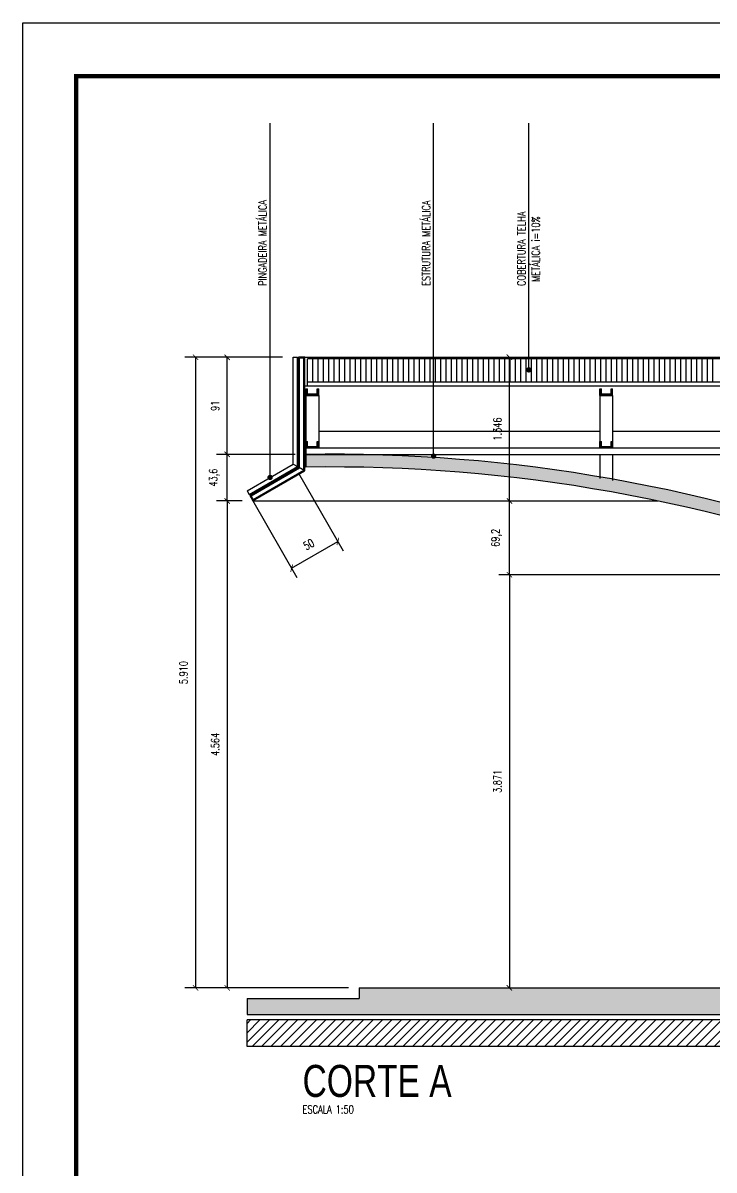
# Model space of a CAD drawing. Extents: x 231.8 to 328.5, y 64.7 to 125.7.
# Drawn here: x 280.5 to 286.98, y 82.44 to 93.19 of the extents above; entities that cross this region are included whole.
import ezdxf

# ---------------------------------------------------------------- set-up
doc = ezdxf.new("R2010")
doc.units = 0
doc.header["$LTSCALE"] = 0.1
doc.header["$MEASUREMENT"] = 0
doc.header["$PDMODE"] = 3
doc.layers.get('0').update_dxf_attribs({"linetype": 'CONTINUOUS'})
doc.layers.get('DEFPOINTS').update_dxf_attribs({"linetype": 'CONTINUOUS'})
for name, color, linetype in [('ATERRO', 250, 'CONTINUOUS'), ('CALHA', 1, 'CONTINUOUS'), ('COBERTURA', 1, 'CONTINUOUS'), ('CONTRAPISO', 64, 'CONTINUOUS'), ('CONTRAPISO1', 7, 'CONTINUOUS'), ('COTAS', 1, 'CONTINUOUS'), ('ESTRUTURA_METÁLICA', 250, 'CONTINUOUS'), ('INDIC', 1, 'CONTINUOUS'), ('PISO', 250, 'CONTINUOUS'), ('PRANCHA', 15, 'CONTINUOUS'), ('TEXTO_AMBIENTE', 250, 'CONTINUOUS'), ('TEXTO_PISO_ÁREA', 1, 'CONTINUOUS')]:
    doc.layers.add(name, color=color, linetype=linetype)
doc.styles.add('STYLE1', font='romans.shx', dxfattribs={"width": 0.75, "height": 0.075})
doc.styles.add('STYLE3', font='arial.ttf', dxfattribs={"width": 0.75, "height": 0.2})
doc.dimstyles.get("Standard").update_dxf_attribs({"dimtxt": 0.18, "dimasz": 0.18, "dimexe": 0.18, "dimexo": 0.0625, "dimgap": 0.09, "dimtad": 0, "dimtih": 1, "dimtoh": 1, "dimdec": 4, "dimzin": 0, "dimdsep": 46, "dimtxsty": 'Standard', "dimcen": 0.09, "dimadec": 0, "dimazin": 0, "dimtfac": 1, "dimtdec": 4, "dimtofl": 0, "dimtmove": 0, "dimatfit": 3, "dimfxl": 1, "dimtolj": 1, "dimtzin": 0, "dimarcsym": 0})

# ---------------------------------------------------------------- blocks, each defined once
blk = doc.blocks.new('_ARCHTICK')
at = {"color": 0, "linetype": 'ByBlock', "const_width": 0.15}
blk.add_lwpolyline([(-0.5, -0.5), (0.5, 0.5)], dxfattribs=at)
blk = doc.blocks.new('*D196')
at = {"color": 1, "linetype": 'ByBlock'}
for p, q in [((282.8364198995523, 90.06081035262308), (282.0205398108507, 90.06081035262308)), ((282.1205398108507, 90.06081035262308), (282.1205398108507, 84.15081035262688)), ((283.5564198995581, 84.15081035262688), (282.0205398108507, 84.15081035262688))]:
    blk.add_line(p, q, dxfattribs=at)
at = {"layer": 'DEFPOINTS', "color": 0, "linetype": 'ByBlock'}
for p in [(282.9364198995523, 90.06081035262308), (282.1205398108507, 84.15081035262688), (283.6564198995582, 84.15081035262688)]:
    blk.add_point(p, dxfattribs=at)
at = {"color": 1, "linetype": 'ByBlock', "xscale": 0.05, "yscale": 0.05, "zscale": 0.05}
for p, rotation in [((282.1205398108507, 90.06081035262308), 90), ((282.1205398108507, 84.15081035262688), 270)]:
    blk.add_blockref('_ARCHTICK', p, dxfattribs=dict(at, rotation=rotation))
at = {"color": 60, "linetype": 'ByBlock', "insert": (282.0080398108507, 87.10581035262497), "char_height": 0.075, "attachment_point": 5, "rotation": 90, "style": 'STYLE1'}
blk.add_mtext('\\A1;5.910', dxfattribs=at)
blk = doc.blocks.new('*D195')
at = {"color": 1, "linetype": 'ByBlock'}
for p, q in [((282.5368825480906, 104.2337121054814), (282.3173451966231, 104.2337121054814)), ((282.4173451966232, 103.7973024910367), (282.4173451966232, 104.2337121054814)), ((282.4584071976651, 103.7973024910367), (282.3173451966231, 103.7973024910367))]:
    blk.add_line(p, q, dxfattribs=at)
at = {"layer": 'DEFPOINTS', "color": 0, "linetype": 'ByBlock'}
for p in [(282.4173451966232, 104.2337121054814), (282.6368825480906, 104.2337121054814), (282.5584071976651, 103.7973024910367)]:
    blk.add_point(p, dxfattribs=at)
at = {"color": 1, "linetype": 'ByBlock', "xscale": 0.05, "yscale": 0.05, "zscale": 0.05}
for p, rotation in [((282.4173451966232, 104.2337121054814), 90), ((282.4173451966232, 103.7973024910367), 270)]:
    blk.add_blockref('_ARCHTICK', p, dxfattribs=dict(at, rotation=rotation))
at = {"color": 60, "linetype": 'ByBlock', "insert": (282.2977023394803, 104.0155072982591), "char_height": 0.075, "attachment_point": 5, "rotation": 90, "style": 'STYLE1'}
blk.add_mtext('\\A1;43,6', dxfattribs=at)
blk = doc.blocks.new('*D194')
at = {"color": 1, "linetype": 'ByBlock'}
for p, q in [((282.9364198995584, 90.0608103526231), (282.3173451966178, 90.0608103526231)), ((282.4173451966178, 89.15081035262688), (282.4173451966178, 90.0608103526231)), ((283.0564198998042, 89.15081035262688), (282.3173451966178, 89.15081035262688))]:
    blk.add_line(p, q, dxfattribs=at)
at = {"layer": 'DEFPOINTS', "color": 0, "linetype": 'ByBlock'}
for p in [(282.4173451966178, 90.0608103526231), (283.0364198995584, 90.0608103526231), (283.1564198998042, 89.15081035262688)]:
    blk.add_point(p, dxfattribs=at)
at = {"color": 1, "linetype": 'ByBlock', "xscale": 0.05, "yscale": 0.05, "zscale": 0.05}
for p, rotation in [((282.4173451966178, 90.0608103526231), 90), ((282.4173451966178, 89.15081035262688), 270)]:
    blk.add_blockref('_ARCHTICK', p, dxfattribs=dict(at, rotation=rotation))
at = {"color": 60, "linetype": 'ByBlock', "insert": (282.3048451966178, 89.60581035262499), "char_height": 0.075, "attachment_point": 5, "rotation": 90, "style": 'STYLE1'}
blk.add_mtext('\\A1;91', dxfattribs=at)
blk = doc.blocks.new('*D197')
at = {"color": 1, "linetype": 'ByBlock'}
for p, q in [((282.5584071976658, 88.71440073817834), (282.3173451966178, 88.71440073817834)), ((282.4173451966178, 88.71440073817834), (282.4173451966178, 84.15081035262688)), ((282.5584071976658, 84.15081035262688), (282.3173451966178, 84.15081035262688))]:
    blk.add_line(p, q, dxfattribs=at)
at = {"layer": 'DEFPOINTS', "color": 0, "linetype": 'ByBlock'}
for p in [(282.6584071976658, 88.71440073817834), (282.4173451966178, 84.15081035262688), (282.6584071976658, 84.15081035262688)]:
    blk.add_point(p, dxfattribs=at)
at = {"color": 1, "linetype": 'ByBlock', "xscale": 0.05, "yscale": 0.05, "zscale": 0.05}
for p, rotation in [((282.4173451966178, 88.71440073817834), 90), ((282.4173451966178, 84.15081035262688), 270)]:
    blk.add_blockref('_ARCHTICK', p, dxfattribs=dict(at, rotation=rotation))
at = {"color": 60, "linetype": 'ByBlock', "insert": (282.3048451966178, 86.43260554540261), "char_height": 0.075, "attachment_point": 5, "rotation": 90, "style": 'STYLE1'}
blk.add_mtext('\\A1;4.564', dxfattribs=at)
blk = doc.blocks.new('*D198')
at = {"color": 1, "linetype": 'ByBlock'}
for p, q in [((288.6864198995581, 88.02217440926124), (284.963445198576, 88.02217440926124)), ((285.063445198576, 88.02217440926124), (285.063445198576, 84.15081035262688))]:
    blk.add_line(p, q, dxfattribs=at)
at = {"layer": 'DEFPOINTS', "color": 0, "linetype": 'ByBlock'}
for p in [(288.7864198995582, 88.02217440926124), (285.063445198576, 84.15081035262688), (285.063445198576, 84.15081035262688)]:
    blk.add_point(p, dxfattribs=at)
at = {"color": 1, "linetype": 'ByBlock', "xscale": 0.05, "yscale": 0.05, "zscale": 0.05}
for p, rotation in [((285.063445198576, 88.02217440926124), 90), ((285.063445198576, 84.15081035262688), 270)]:
    blk.add_blockref('_ARCHTICK', p, dxfattribs=dict(at, rotation=rotation))
at = {"color": 60, "linetype": 'ByBlock', "insert": (284.950945198576, 86.08649238094405), "char_height": 0.075, "attachment_point": 5, "rotation": 90, "style": 'STYLE1'}
blk.add_mtext('\\A1;3.871', dxfattribs=at)
blk = doc.blocks.new('*D199')
at = {"color": 1, "linetype": 'ByBlock'}
blk.add_line((285.063445198576, 88.02217440926124), (285.063445198576, 88.71440073817834), dxfattribs=at)
at = {"layer": 'DEFPOINTS', "color": 0, "linetype": 'ByBlock'}
for p in [(285.063445198576, 88.71440073817834), (285.063445198576, 88.71440073817834), (285.063445198576, 88.02217440926124)]:
    blk.add_point(p, dxfattribs=at)
at = {"color": 1, "linetype": 'ByBlock', "xscale": 0.05, "yscale": 0.05, "zscale": 0.05}
for p, rotation in [((285.063445198576, 88.71440073817834), 90), ((285.063445198576, 88.02217440926124), 270)]:
    blk.add_blockref('_ARCHTICK', p, dxfattribs=dict(at, rotation=rotation))
at = {"color": 60, "linetype": 'ByBlock', "insert": (284.9438023414331, 88.3682875737198), "char_height": 0.075, "attachment_point": 5, "rotation": 90, "style": 'STYLE1'}
blk.add_mtext('\\A1;69,2', dxfattribs=at)
blk = doc.blocks.new('*D200')
at = {"color": 1, "linetype": 'ByBlock'}
blk.add_line((285.063445198576, 88.71440073817834), (285.063445198576, 90.06081035262308), dxfattribs=at)
at = {"layer": 'DEFPOINTS', "color": 0, "linetype": 'ByBlock'}
for p in [(285.063445198576, 90.06081035262308), (285.063445198576, 90.06081035262308), (285.063445198576, 88.71440073817834)]:
    blk.add_point(p, dxfattribs=at)
at = {"color": 1, "linetype": 'ByBlock', "xscale": 0.05, "yscale": 0.05, "zscale": 0.05}
for p, rotation in [((285.063445198576, 90.06081035262308), 90), ((285.063445198576, 88.71440073817834), 270)]:
    blk.add_blockref('_ARCHTICK', p, dxfattribs=dict(at, rotation=rotation))
at = {"color": 60, "linetype": 'ByBlock', "insert": (284.950945198576, 89.38760554540072), "char_height": 0.075, "attachment_point": 5, "rotation": 90, "style": 'STYLE1'}
blk.add_mtext('\\A1;1.346', dxfattribs=at)
blk = doc.blocks.new('*D214')
at = {"color": 1, "linetype": 'ByBlock'}
for p, q in [((283.0864198995581, 88.97306099221618), (283.5051070943559, 88.24787349834779)), ((282.6534071976658, 88.7230609922162), (283.0720943924636, 87.99787349834781)), ((283.0220943924636, 88.08447603872627), (283.4551070943559, 88.33447603872624))]:
    blk.add_line(p, q, dxfattribs=at)
at = {"layer": 'DEFPOINTS', "color": 0, "linetype": 'ByBlock'}
for p in [(283.0364198995581, 89.05966353259463), (282.6034071976658, 88.80966353259464), (283.4551070943559, 88.33447603872624)]:
    blk.add_point(p, dxfattribs=at)
at = {"color": 1, "linetype": 'ByBlock', "xscale": 0.05, "yscale": 0.05, "zscale": 0.05}
for p, rotation in [((283.4551070943559, 88.33447603872624), 29.99999999999403), ((283.0220943924636, 88.08447603872627), 209.999999999994)]:
    blk.add_blockref('_ARCHTICK', p, dxfattribs=dict(at, rotation=rotation))
at = {"color": 60, "linetype": 'ByBlock', "insert": (283.1823507434098, 88.30690389665202), "char_height": 0.075, "attachment_point": 5, "rotation": 29.99999999999404, "style": 'STYLE1'}
blk.add_mtext('\\A1;50', dxfattribs=at)

msp = doc.modelspace()

# ---------------------------------------------------------------- hatches: boundary and pattern name
at = {"layer": 'ATERRO'}
h = msp.add_hatch(dxfattribs=at)
h.set_pattern_fill('ANSI31', color=256, scale=0.5, style=0)
h.set_pattern_definition([(45, (0, 0), (-0.04419417382415922, 0.04419417382415922), [])])
h.paths.add_polyline_path([(308.0617266940718, 83.85081035262671), (282.6034071976659, 83.85081035262705), (282.6034071976659, 83.60081035262705), (308.002934392641, 83.60081035262671)])
at = {"layer": 'CONTRAPISO1'}
h = msp.add_hatch(dxfattribs=at)
h.set_pattern_fill('AR-CONC', color=256, scale=0.02, style=0)
h.set_pattern_definition([(50, (0, 0), (0.1434520365201507, -0.01255042699651902), [0.015, -0.165]), (355, (0, 0), (-0.0277502667226, 0.1504384267400024), [0.012, -0.132]), (100.4514, (0.011954336, -0.001045868), (0.1157018763428043, 0.1378879084121907), [0.012748038, -0.1402284224]), (46.18420000000001, (0, 0.04), (0.2134482097251289, -0.03310380286580362), [0.0225, -0.2475]), (96.6356, (0.017787349, 0.0372413386), (0.1869325411097407, 0.1948235741800884), [0.0191220576, -0.2103426]), (351.1842, (0, 0.04), (0.1869323890267254, 0.1948237201850649), [0.018, -0.198]), (21, (0.02, 0.03), (0.1193814104236923, -0.08052377813306777), [0.015, -0.165]), (326.0000000000001, (0.02, 0.03), (0.04866306638431635, 0.1450300090093706), [0.012, -0.132]), (71.4514, (0.0299484466, 0.0232896788), (0.168044525716298, 0.06450609934199047), [0.012748038, -0.1402284224]), (37.50000000000001, (0, 0), (0.002431971063458134, 0.0665787707662623), [0, -0.1304, 0, -0.134, 0, -0.1325]), (7.499999999999999, (0, 0), (0.05261390748842972, 0.07888234237647206), [0, -0.0764, 0, -0.1274, 0, -0.0505]), (327.5, (-0.0446, 0), (0.1067644872344818, -0.00451097434687596), [0, -0.05, 0, -0.156, 0, -0.207]), (317.5, (-0.0646, 0), (0.1166372338684772, 0.02002099646646353), [0, -0.065, 0, -0.1036, 0, -0.147])])
h.paths.add_polyline_path([(308.1322774557886, 84.15081035262686), (283.6564198995582, 84.15081035262688), (283.6564198995582, 84.05081035262685), (282.6034071976659, 84.05081035262684), (282.6034071976659, 83.90081035262705), (308.073485154358, 83.90081035262705)])
at = {"layer": 'ESTRUTURA_METÁLICA'}
h = msp.add_hatch(color=256, dxfattribs=at)
h.paths.add_polyline_path([(283.0964198995583, 90.05081035262307), (283.1364198995582, 90.05081035262306), (283.1364198995582, 89.00192850567565), (283.1464198995581, 88.99615500298377), (283.1464198995583, 90.06081035262308), (283.0864198995583, 90.06081035262308), (283.0864198995582, 89.03079601913511), (283.0964198995581, 89.02502251644323)])
h.paths.add_polyline_path([(283.0964198995581, 89.02502251644324), (283.0864198995581, 89.03079601913514), (282.6284071976659, 88.7663622624054), (282.6584071976658, 88.71440073817836), (283.1464198995581, 88.99615500298377), (283.1364198995581, 89.00192850567566), (282.6620674517036, 88.72806099221613), (282.6420674517037, 88.76270200836753)])
for points in [[(283.1564198995588, 89.76350714826386), (283.1714198995588, 89.76350714826383), (283.1714198995588, 89.71820789453712), (283.2614198995588, 89.7182078945372), (283.2614198995588, 89.76350714826386), (283.2764198995588, 89.76350714826388), (283.2764198995588, 89.70320789453719), (283.1564198995587, 89.70320789453716)], [(285.9114198995583, 89.76350714826383), (285.9264198995582, 89.7635071482638), (285.9264198995583, 89.71820789453709), (286.0164198995582, 89.71820789453717), (286.0164198995582, 89.76350714826383), (286.0314198995583, 89.76350714826386), (286.0314198995583, 89.70320789453716), (285.9114198995582, 89.70320789453713)], [(283.1564198995588, 89.27110960634981), (283.1714198995588, 89.27110960634978), (283.1714198995588, 89.22581035262307), (283.2614198995588, 89.22581035262316), (283.2614198995588, 89.27110960634981), (283.2764198995588, 89.27110960634984), (283.2764198995588, 89.21081035262314), (283.1564198995587, 89.21081035262311)], [(285.9114198995583, 89.27110960634981), (285.9264198995582, 89.27110960634978), (285.9264198995583, 89.22581035262307), (286.0164198995582, 89.22581035262316), (286.0164198995582, 89.27110960634981), (286.0314198995583, 89.27110960634984), (286.0314198995583, 89.21081035262314), (285.9114198995582, 89.21081035262311)], [(283.619634141387, 89.15081035262686), (283.1564198995582, 89.15081035262686), (283.1564198995582, 89.03079601913512, -0.09669370616896839), (288.7864198995582, 88.02217440926128), (288.7864198995582, 88.14217440926498), (288.7864198995582, 88.15081035262314, 0.08812032052902802)]]:
    msp.add_hatch(color=256, dxfattribs=at).paths.add_polyline_path(points)

# ---------------------------------------------------------------- linework, layer by layer
at = {"layer": 'ATERRO'}
for p, q in [((282.6034071976659, 83.60081035262705), (282.6034071976659, 83.85081035262705)), ((308.0617266940717, 83.8508103526267), (282.6034071976659, 83.85081035262705)), ((308.002934392641, 83.60081035262671), (282.6034071976659, 83.60081035262705))]:
    msp.add_line(p, q, dxfattribs=at)
at = {"layer": 'CALHA'}
for p, q in [((285.9114198995582, 89.3648352904336), (283.2764198995588, 89.36483529043359)), ((289.2264198995582, 89.3648352904336), (286.0314198995582, 89.3648352904336))]:
    msp.add_line(p, q, dxfattribs=at)
at = {"layer": 'COBERTURA'}
for p, q in [((283.0364198995584, 90.0608103526231), (283.0764198995583, 90.06081035262308)), ((283.0364198995582, 89.05966353259464), (283.0364198995584, 90.0608103526231)), ((283.0764198995581, 89.03656952182705), (283.0764198995583, 90.06081035262308)), ((283.1714198995583, 89.78863183735696), (283.1714198995584, 90.04513454422231)), ((309.5184409941994, 90.04513454422238), (283.1714198995584, 90.04513454422231)), ((283.2214198995583, 89.82883133984144), (283.2214198995583, 90.04513454422231)), ((283.2714198995583, 89.82883133984144), (283.2714198995584, 90.04513454422231)), ((283.3214198995584, 89.82883133984144), (283.3214198995584, 90.04513454422231)), ((283.3714198995584, 89.82883133984144), (283.3714198995584, 90.04513454422231)), ((283.4214198995584, 89.82883133984144), (283.4214198995584, 90.04513454422231)), ((283.4714198995584, 89.82883133984144), (283.4714198995584, 90.04513454422231)), ((283.5214198995584, 89.82883133984144), (283.5214198995584, 90.04513454422231)), ((283.5714198995584, 89.82883133984144), (283.5714198995585, 90.04513454422231)), ((283.6214198995584, 89.82883133984144), (283.6214198995584, 90.04513454422231)), ((283.6714198995584, 89.82883133984144), (283.6714198995585, 90.04513454422231)), ((283.7214198995584, 89.82883133984144), (283.7214198995584, 90.04513454422231)), ((283.7714198995585, 89.82883133984144), (283.7714198995585, 90.04513454422231)), ((283.8214198995585, 89.82883133984144), (283.8214198995585, 90.04513454422231)), ((283.8714198995585, 89.82883133984144), (283.8714198995585, 90.04513454422231)), ((283.9214198995585, 89.82883133984144), (283.9214198995585, 90.04513454422231)), ((283.9714198995584, 89.82883133984144), (283.9714198995586, 90.04513454422231)), ((284.0214198995585, 89.82883133984144), (284.0214198995585, 90.04513454422231)), ((284.0714198995585, 89.82883133984144), (284.0714198995586, 90.04513454422231)), ((284.1214198995585, 89.82883133984144), (284.1214198995585, 90.04513454422231)), ((284.1714198995585, 89.82883133984144), (284.1714198995586, 90.04513454422231)), ((284.2214198995586, 89.82883133984144), (284.2214198995586, 90.04513454422231)), ((284.2714198995586, 89.82883133984144), (284.2714198995586, 90.04513454422231)), ((284.3214198995586, 89.82883133984144), (284.3214198995586, 90.04513454422231)), ((284.3714198995585, 89.82883133984144), (284.3714198995586, 90.04513454422231)), ((284.4214198995586, 89.82883133984144), (284.4214198995586, 90.04513454422231)), ((284.4714198995586, 89.82883133984144), (284.4714198995587, 90.04513454422231)), ((284.5214198995586, 89.82883133984144), (284.5214198995586, 90.04513454422231)), ((284.5714198995586, 89.82883133984144), (284.5714198995587, 90.04513454422231)), ((284.6214198995586, 89.82883133984144), (284.6214198995586, 90.04513454422231)), ((284.6714198995587, 89.82883133984144), (284.6714198995587, 90.04513454422231)), ((284.7214198995587, 89.82883133984144), (284.7214198995587, 90.04513454422231)), ((284.7714198995586, 89.82883133984144), (284.7714198995587, 90.04513454422231)), ((284.8214198995587, 89.82883133984105), (284.8214198995587, 90.04513454422191)), ((284.8714198995586, 89.82883133984105), (284.8714198995587, 90.04513454422191)), ((284.9214198995587, 89.82883133984105), (284.9214198995587, 90.04513454422191)), ((284.9714198995587, 89.82883133984105), (284.9714198995587, 90.04513454422191)), ((285.0214198995587, 89.82883133984105), (285.0214198995587, 90.04513454422191)), ((285.0714198995587, 89.82883133984105), (285.0714198995587, 90.04513454422191)), ((285.1214198995588, 89.82883133984105), (285.1214198995588, 90.04513454422191)), ((285.1714198995587, 89.82883133984105), (285.1714198995588, 90.04513454422191)), ((285.2214198995588, 89.82883133984093), (285.2214198995588, 90.0451345442218)), ((285.2714198995587, 89.82883133984093), (285.2714198995588, 90.0451345442218)), ((285.3214198995588, 89.82883133984093), (285.3214198995588, 90.0451345442218)), ((285.3714198995588, 89.82883133984093), (285.3714198995588, 90.0451345442218)), ((285.4214198995588, 89.82883133984093), (285.4214198995588, 90.0451345442218)), ((285.4714198995588, 89.82883133984093), (285.4714198995588, 90.0451345442218)), ((285.5214198995589, 89.82883133984093), (285.5214198995589, 90.0451345442218)), ((285.5714198995588, 89.82883133984093), (285.5714198995589, 90.0451345442218)), ((285.6214198995588, 89.82883133984082), (285.6214198995589, 90.04513454422168)), ((285.6714198995588, 89.82883133984082), (285.6714198995588, 90.04513454422168)), ((285.7214198995588, 89.82883133984082), (285.7214198995589, 90.04513454422168)), ((285.7714198995589, 89.82883133984082), (285.7714198995589, 90.04513454422168)), ((285.8214198995588, 89.82883133984082), (285.8214198995589, 90.04513454422168)), ((285.8714198995589, 89.82883133984082), (285.8714198995589, 90.04513454422168)), ((285.9214198995589, 89.82883133984082), (285.9214198995589, 90.04513454422168)), ((285.9714198995589, 89.82883133984082), (285.9714198995589, 90.04513454422168)), ((286.0214198995589, 89.8288313398407), (286.021419899559, 90.04513454422157)), ((286.0714198995589, 89.8288313398407), (286.071419899559, 90.04513454422157)), ((286.121419899559, 89.8288313398407), (286.121419899559, 90.04513454422157)), ((286.171419899559, 89.8288313398407), (286.1714198995591, 90.04513454422157)), ((286.221419899559, 89.8288313398407), (286.221419899559, 90.04513454422157)), ((286.271419899559, 89.8288313398407), (286.2714198995591, 90.04513454422157)), ((286.321419899559, 89.8288313398407), (286.321419899559, 90.04513454422157)), ((286.371419899559, 89.8288313398407), (286.3714198995591, 90.04513454422157)), ((286.4214198995591, 89.8288313398407), (286.4214198995591, 90.04513454422157)), ((286.471419899559, 89.8288313398407), (286.4714198995591, 90.04513454422157)), ((286.5214198995591, 89.8288313398407), (286.5214198995591, 90.04513454422157)), ((286.5714198995591, 89.8288313398407), (286.5714198995591, 90.04513454422157)), ((286.6214198995591, 89.8288313398407), (286.6214198995591, 90.04513454422157)), ((286.6714198995591, 89.8288313398407), (286.6714198995592, 90.04513454422157)), ((286.7214198995591, 89.8288313398407), (286.7214198995591, 90.04513454422157)), ((286.7714198995591, 89.8288313398407), (286.7714198995592, 90.04513454422157)), ((286.8214198995591, 89.8288313398407), (286.8214198995591, 90.04513454422157)), ((286.8714198995591, 89.8288313398407), (286.8714198995592, 90.04513454422157)), ((286.9214198995592, 89.8288313398407), (286.9214198995592, 90.04513454422157)), ((286.9714198995592, 89.8288313398407), (286.9714198995592, 90.04513454422157)), ((283.1714198995583, 89.78863183735696), (283.1464198995583, 89.78863183735696)), ((309.4675731414297, 89.82883133984144), (283.1714198995583, 89.82883133984144)), ((309.45811945636, 89.78863183735693), (283.1714198995583, 89.78863183735696)), ((282.6034071976659, 88.80966353259467), (283.0364198995582, 89.05966353259464)), ((282.6234071976659, 88.77502251644329), (283.0764198995581, 89.03656952182705)), ((283.0364198995582, 89.05966353259464), (283.0764198995581, 89.03656952182705)), ((282.6034071976659, 88.80966353259467), (282.6234071976659, 88.77502251644329))]:
    msp.add_line(p, q, dxfattribs=at)
at = {"layer": 'CONTRAPISO'}
for p, q in [((283.6564198995582, 84.15081035262688), (283.6564198995582, 84.05081035262687)), ((283.6564198995582, 84.15081035262688), (308.1322774557885, 84.15081035262686)), ((282.6034071976659, 84.05081035262685), (282.6034071976659, 83.90081035262705)), ((282.6034071976659, 84.05081035262685), (283.6564198995582, 84.05081035262685)), ((282.6034071976659, 83.90081035262705), (308.0734851543579, 83.90081035262705))]:
    msp.add_line(p, q, dxfattribs=at)
at = {"layer": 'ESTRUTURA_METÁLICA'}
for p, q in [((283.1464198995583, 90.06081035262308), (309.52212746161, 90.06081035262311)), ((283.1564198995588, 89.70320789453716), (283.1564198995588, 89.76350714826386)), ((283.1564198995588, 89.76350714826386), (283.1714198995588, 89.76350714826386)), ((283.1714198995588, 89.71820789453714), (283.1714198995588, 89.76350714826386)), ((283.2614198995588, 89.76350714826383), (283.2764198995588, 89.76350714826386)), ((283.2614198995589, 89.71820789453717), (283.2614198995589, 89.76350714826386)), ((283.2764198995588, 89.70320789453716), (283.2764198995588, 89.76350714826386)), ((285.9114198995582, 89.76350714826383), (285.9264198995582, 89.76350714826383)), ((285.9114198995582, 89.70320789453713), (285.9114198995582, 89.76350714826383)), ((285.9264198995582, 89.71820789453712), (285.9264198995582, 89.76350714826383)), ((286.0164198995583, 89.71820789453714), (286.0164198995583, 89.76350714826383)), ((286.0164198995582, 89.7635071482638), (286.0314198995582, 89.76350714826383)), ((286.0314198995583, 89.70320789453713), (286.0314198995583, 89.76350714826383)), ((283.1564198995588, 89.70320789453716), (283.1564198995588, 89.21081035262311)), ((283.1564198995588, 89.70320789453716), (283.2764198995588, 89.70320789453719)), ((283.1714198995588, 89.71820789453714), (283.2614198995589, 89.71820789453717)), ((283.2764198995588, 89.70320789453716), (283.2764198995588, 89.21081035262311)), ((285.9114198995582, 89.70320789453713), (286.0314198995582, 89.70320789453716)), ((285.9114198995582, 89.70320789453713), (285.9114198995582, 89.21081035262314)), ((285.9264198995582, 89.71820789453712), (286.0164198995583, 89.71820789453714)), ((286.0314198995583, 89.70320789453713), (286.0314198995582, 89.21081035262314)), ((283.1564198995588, 89.21081035262311), (283.1564198995588, 89.27110960634981)), ((283.1564198995588, 89.27110960634981), (283.1714198995588, 89.27110960634981)), ((283.1714198995588, 89.2258103526231), (283.1714198995588, 89.27110960634981)), ((283.1714198995588, 89.2258103526231), (283.2614198995589, 89.22581035262313)), ((283.2614198995588, 89.27110960634978), (283.2764198995588, 89.27110960634981)), ((283.2614198995589, 89.22581035262313), (283.2614198995589, 89.27110960634981)), ((283.2764198995588, 89.21081035262311), (283.2764198995588, 89.27110960634981)), ((285.9114198995582, 89.27110960634981), (285.9264198995582, 89.27110960634981)), ((285.9114198995582, 89.21081035262311), (285.9114198995582, 89.27110960634981)), ((285.9264198995582, 89.2258103526231), (285.9264198995582, 89.27110960634981)), ((285.9264198995582, 89.2258103526231), (286.0164198995583, 89.22581035262313)), ((286.0164198995583, 89.22581035262313), (286.0164198995583, 89.27110960634981)), ((286.0164198995582, 89.27110960634978), (286.0314198995582, 89.27110960634981)), ((286.0314198995583, 89.21081035262311), (286.0314198995583, 89.27110960634981)), ((283.1564198995588, 89.21081035262311), (283.2764198995588, 89.21081035262314)), ((283.1564198995582, 89.21081035263065), (309.3222336367472, 89.21081035263063)), ((283.1564198995582, 89.21081035262686), (283.1564198995582, 89.15081035262686)), ((283.1564198995582, 89.15081035262686), (309.308123484403, 89.15081035262685)), ((285.9114198995582, 89.21081035262311), (286.0314198995582, 89.21081035262314)), ((285.9114198995583, 89.15081035262311), (285.9114198995582, 88.92612580988394)), ((286.0314198995582, 89.15081035262314), (286.0314198995582, 88.90630127832098)), ((282.6584071976658, 88.71440073817834), (283.1464198995581, 88.99615500298377)), ((282.6620674517036, 88.72806099221613), (283.1364198995582, 89.00192850567569)), ((282.6284071976659, 88.7663622624054), (282.6584071976658, 88.71440073817834)), ((282.6620674517036, 88.72806099221613), (282.6420674517037, 88.76270200836753)), ((282.6584071976658, 88.71440073817834), (286.453579297691, 88.71440073817834))]:
    msp.add_line(p, q, dxfattribs=at)
for radius, start, end in [(15.04628457577523, 68.97435494892942, 90.88198748166953), (14.92628457577523, 68.79719352617686, 90.88907879492176)]:
    msp.add_arc((283.3880270205954, 74.10630844406205), radius, start, end, dxfattribs=at)
at = {"layer": 'INDIC'}
for p, q in [((282.819913548612, 88.93466353259466), (282.819913548612, 92.25393384506768)), ((284.3527520862509, 89.1344399514351), (284.3527520862509, 92.25393384506768)), ((285.245710306748, 89.94248749785773), (285.245710306748, 92.25393384506768))]:
    msp.add_line(p, q, dxfattribs=at)
at = {"layer": 'INDIC', "const_width": 0.025}
for points in [[(285.233210306748, 89.94248749785773, 1), (285.258210306748, 89.94248749785773, 1)], [(284.3402520862509, 89.1344399514351, 0.9999999999999999), (284.3652520862508, 89.1344399514351, 1)], [(282.807413548612, 88.93466353259466, 1), (282.832413548612, 88.93466353259466, 1)]]:
    msp.add_lwpolyline(points, format="xyb", close=True, dxfattribs=at)
at = {"layer": 'PISO'}
for p, q in [((283.1464198995583, 90.06081035262308), (283.0864198995583, 90.06081035262308)), ((283.0864198995582, 89.03079601913517), (283.0864198995583, 90.06081035262308)), ((283.1364198995583, 90.05081035262306), (283.0964198995583, 90.05081035262307)), ((283.0964198995581, 89.02502251644324), (283.0964198995583, 90.05081035262307)), ((283.1364198995582, 89.00192850567569), (283.1364198995583, 90.05081035262306)), ((283.1464198995581, 88.99615500298377), (283.1464198995583, 90.06081035262308)), ((283.1564198995582, 89.15081035262308), (283.1564198995582, 89.03079601913521)), ((282.6284071976659, 88.7663622624054), (283.0864198995582, 89.03079601913517)), ((282.6420674517037, 88.76270200836753), (283.0964198995581, 89.02502251644324)), ((283.1464198995581, 88.99615500298377), (283.0864198995581, 89.03079601913512))]:
    msp.add_line(p, q, dxfattribs=at)
at = {"layer": 'PRANCHA', "color": 250}
for p, q in [((280.5027850869815, 93.19375751288332), (328.5027850869824, 93.19375751288331)), ((280.5027850869815, 78.69375751288287), (280.5027850869815, 93.19375751288332))]:
    msp.add_line(p, q, dxfattribs=at)
at = {"layer": 'PRANCHA', "color": 250, "const_width": 0.04}
msp.add_lwpolyline([(328.0027850869815, 92.69375751288297), (281.0027850869815, 92.69375751288355), (281.0027850869815, 65.19375751288344), (328.0027850869834, 65.19375751288285), (328.0027850869815, 92.69375751288297)], dxfattribs=at)

# ---------------------------------------------------------------- texts
at = {"layer": 'TEXTO_AMBIENTE', "style": 'STYLE3', "width": 0.75}
msp.add_text('CORTE A', height=0.3, dxfattribs=at).set_placement((283.1246850839798, 83.12914967253575))
at = {"layer": 'TEXTO_PISO_ÁREA', "style": 'STYLE1', "width": 0.75}
for s, p in [('PINGADEIRA METÁLICA', (282.7877180096136, 90.72894090055546)), ('ESTRUTURA METÁLICA', (284.3205565472525, 90.72894090055546)), ('COBERTURA TELHA', (285.2135147677496, 90.72894090055546)), ('METÁLICA i=10%', (285.3473924777879, 90.76641181689699))]:
    msp.add_text(s, height=0.075, rotation=90, dxfattribs=at).set_placement(p)
msp.add_text('ESCALA 1:50', height=0.075, dxfattribs=at).set_placement((283.1246850839798, 82.97423348533921))

# ---------------------------------------------------------------- dimensions: what is measured, and where the dimension line sits
at = {"layer": 'COTAS'}
for base, p1, p2, picture, middle in [((282.1205398108507, 84.15081035262688), (282.9364198995523, 90.06081035262308), (283.6564198995582, 84.15081035262688), '*D196', (282.0080398108507, 87.10581035262497)), ((285.063445198576, 90.06081035262308), (285.063445198576, 88.71440073817834), (285.063445198576, 90.06081035262308), '*D200', (284.950945198576, 89.38760554540072)), ((282.4173451966178, 84.15081035262688), (282.6584071976658, 88.71440073817834), (282.6584071976658, 84.15081035262688), '*D197', (282.3048451966178, 86.43260554540261)), ((285.063445198576, 84.15081035262688), (288.7864198995582, 88.02217440926124), (285.063445198576, 84.15081035262688), '*D198', (284.950945198576, 86.08649238094405))]:
    dim = msp.add_linear_dim(base=base, p1=p1, p2=p2, angle=90, dimstyle='Standard', override={"dimtxt": 0.075, "dimasz": 0.05, "dimexe": 0.1, "dimexo": 0.1, "dimgap": 0.075, "dimtad": 1, "dimtih": 0, "dimtoh": 0, "dimdec": 3, "dimtxsty": 'STYLE1', "dimblk1": 'ARCHTICK', "dimblk2": 'ARCHTICK', "dimsah": 1, "dimcen": 0, "dimclrd": 1, "dimclre": 1, "dimclrt": 60, "dimtdec": 3, "dimtofl": 1}, dxfattribs=at)
    dim.commit()
    dim.dimension.update_dxf_attribs({"geometry": picture, "text_midpoint": middle})
for base, p1, p2, text, picture, middle in [((282.4173451966178, 90.0608103526231), (283.1564198998042, 89.15081035262688), (283.0364198995584, 90.0608103526231), '91', '*D194', (282.3048451966178, 89.60581035262499)), ((285.063445198576, 88.71440073817834), (285.063445198576, 88.02217440926124), (285.063445198576, 88.71440073817834), '69,2', '*D199', (284.9438023414331, 88.3682875737198))]:
    dim = msp.add_linear_dim(base=base, p1=p1, p2=p2, angle=90, text=text, dimstyle='Standard', override={"dimtxt": 0.075, "dimasz": 0.05, "dimexe": 0.1, "dimexo": 0.1, "dimgap": 0.075, "dimtad": 1, "dimtih": 0, "dimtoh": 0, "dimdec": 3, "dimtxsty": 'STYLE1', "dimblk1": 'ARCHTICK', "dimblk2": 'ARCHTICK', "dimsah": 1, "dimcen": 0, "dimclrd": 1, "dimclre": 1, "dimclrt": 60, "dimtdec": 3, "dimtofl": 1}, dxfattribs=at)
    dim.commit()
    dim.dimension.update_dxf_attribs({"geometry": picture, "text_midpoint": middle})
dim = msp.add_linear_dim(base=(282.4173451966178, 89.15081035262308), p1=(282.5584071976598, 88.71440073817833), p2=(282.6368825480853, 89.15081035262308), angle=90, text='43,6', dimstyle='Standard', override={"dimtxt": 0.075, "dimasz": 0.05, "dimexe": 0.1, "dimexo": 0.1, "dimgap": 0.075, "dimtad": 1, "dimtih": 0, "dimtoh": 0, "dimdec": 3, "dimtxsty": 'STYLE1', "dimblk1": 'ARCHTICK', "dimblk2": 'ARCHTICK', "dimsah": 1, "dimcen": 0, "dimclrd": 1, "dimclre": 1, "dimclrt": 60, "dimtdec": 3, "dimtofl": 1}, dxfattribs=at)
dim.commit()
dim.dimension.update_dxf_attribs({"geometry": '*D195', "text_midpoint": (282.2977023394749, 88.9326055454007), "insert": (-5.343281372915953e-12, -15.08290175285835)})
dim = msp.add_aligned_dim(p1=(282.6034071976658, 88.80966353259464), p2=(283.0364198995582, 89.05966353259464), distance=-0.8373743895956659, text='50', dimstyle='Standard', override={"dimtxt": 0.075, "dimasz": 0.05, "dimexe": 0.1, "dimexo": 0.1, "dimgap": 0.075, "dimtad": 1, "dimtih": 0, "dimtoh": 0, "dimdec": 3, "dimtxsty": 'STYLE1', "dimblk1": 'ARCHTICK', "dimblk2": 'ARCHTICK', "dimsah": 1, "dimcen": 0, "dimclrd": 1, "dimclre": 1, "dimclrt": 60, "dimtdec": 3, "dimtofl": 1}, dxfattribs=at)
dim.commit()
dim.dimension.update_dxf_attribs({"geometry": '*D214', "text_midpoint": (283.1823507434098, 88.30690389665202)})

doc.saveas('drawing.dxf')
